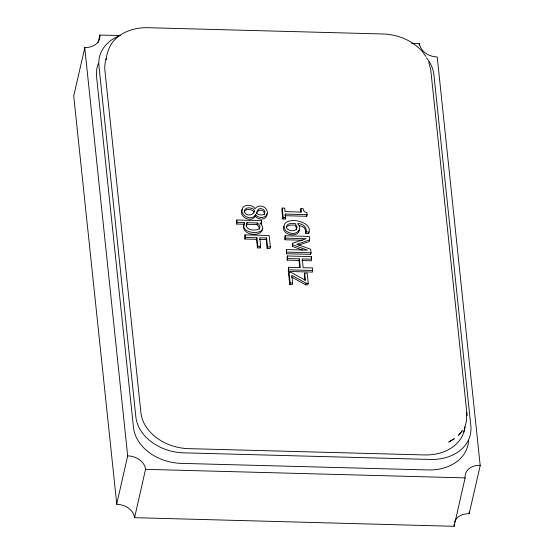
<?xml version="1.0" encoding="UTF-8"?>
<svg xmlns="http://www.w3.org/2000/svg" width="554" height="554" viewBox="0 0 554 554"><rect width="100%" height="100%" fill="white"/><g stroke="black" fill="none" stroke-linecap="round" stroke-linejoin="round"><path stroke-width="0.83" d="M296.57 229.903L296.071 226.856L294.901 225.159C291.979 225.069 288.025 224.599 286.162 227.362M259.452 229.245L259.224 227.417L257.014 224.585L246.724 224.308L246.101 225.907M262.444 229.1C260.962 238.227 240.194 234.584 243.982 224.792M299.292 229.889C299.382 235.028 292.512 235.547 288.828 234.238A7.804 5.969 12.8 0 1 284.978 231.925L283.606 229.765L283.641 226.198M264.369 214.841C265.089 212.445 262.949 210.153 260.553 210.222A3.511 2.687 12.8 0 0 257.845 211.164L256.585 213.131M299.118 225.485L302.235 226.434L304.423 227.936L305.891 231.025L305.503 233.518L308.606 233.601L308.765 232.638M308.606 233.601C315.018 219.107 276.91 214.973 285.345 230.305A7.804 5.969 12.8 0 0 289.195 232.618C295.192 235.983 303.848 229.224 297.581 223.601C303.024 223.241 308.294 228.137 305.503 233.518M105.939 59.749C107.178 52.242 109.63 44.659 115.232 39.23M411.657 43.302L419.433 43.6A16.641 12.728 12.8 0 0 437.217 56.979L480.173 465.291A16.641 12.728 12.8 0 0 465.118 477.797L454.121 526.3L134.567 517.671A16.641 12.728 12.8 0 0 116.783 504.285L73.724 95.974L84.831 47.561A16.648 12.735 12.8 0 0 99.886 35.054L120.606 35.525M98.169 42.478L99.879 34.971M116.672 504.285L127.676 455.866L84.72 47.561M134.574 517.755L145.564 469.252A16.641 12.728 12.8 0 0 127.787 455.873L127.676 455.866M261.308 223.096L261.481 224.702L261.592 220.672L236.752 220.014L236.634 224.038L244.238 224.245L244.612 222.625L237.008 222.417L236.634 224.038M246.724 224.308L247.098 222.687L257.381 222.964C267.88 232.299 241.489 232.694 247.098 222.687M256.537 239.349L257.437 247.86L260.297 247.936L260.664 246.315L259.771 237.804L266.592 237.991L266.225 239.612L267.16 248.49L270.02 248.566L270.387 246.946L269.182 235.526L244.993 234.882L244.889 239.037L256.537 239.349L256.911 237.728L245.256 237.417L244.889 239.037M242.396 209.26C237.389 217.507 254.051 224.19 255.595 214.46C259.127 220.464 270.594 216.884 266.557 209.654A7.05 5.388 12.8 0 0 263.96 207.037C261.114 205.354 256.918 205.714 255.11 208.65C252.589 205.125 247.036 204.087 243.552 206.753C236.953 213.768 251.558 222.708 255.595 214.46M266.889 213.567C267.748 220.083 258.116 220.741 255.325 216.081L255.692 214.46M257.014 224.585L257.381 222.964M261.225 222.292L261.592 220.672M257.437 247.86L257.804 246.239L256.911 237.728M267.16 248.49L267.527 246.869L266.592 237.991M300.912 208.595L301.272 212.05L285.061 211.621L284.694 208.159L282.221 208.096L281.854 209.717L282.838 219.017L285.303 219.079L285.67 217.459L285.317 214.079L307.124 214.661L306.909 212.674L304.132 211.559L303.121 208.657L300.912 208.595L300.76 212.293M282.838 219.017L283.205 217.397L282.221 208.096M285.317 214.079L284.95 215.7L306.75 216.282L307.124 214.661M298.786 245.083L309.326 241.502L309.693 239.882L309.326 236.426L285.137 235.775L285.019 239.764L302.526 240.235M285.019 239.764L285.137 235.775M285.386 238.144L306.23 238.705L292.567 243.254L292.727 244.792L307.435 250.145L286.591 249.584L286.487 253.746L310.683 254.39L311.05 252.769L310.676 249.245L296.722 244.286L309.693 239.882M286.487 253.746L286.591 249.584M301.868 260.539L311.355 260.796L311.459 256.641L287.263 255.99L287.159 260.145L299.008 260.463L299.375 258.843L287.533 258.524L287.159 260.145M292.567 243.254L292.36 246.412L302.422 250.076M292.36 246.412L292.727 244.792M299.375 258.843L300.296 267.617L288.454 267.305L288.35 271.46L312.546 272.104L312.643 267.949L303.156 267.693L302.235 258.919L311.722 259.175M288.35 271.46L288.454 267.305M304.652 273.129L305.406 280.296L291.245 272.464L288.987 272.402L288.62 274.022L289.728 284.534L292.277 284.604L292.644 282.983L291.84 275.324L306.05 283.205L308.232 283.26L307.172 273.191L304.652 273.129L304.284 274.742L304.873 280.324M289.728 284.534L290.095 282.914L288.987 272.402M311.085 258.261L311.459 256.641M308.232 283.26L307.858 284.881L305.683 284.825L306.05 283.205M419.046 45.179L419.426 43.51M454.495 522.235A16.641 12.728 12.8 0 1 469.169 513.71L480.276 465.298M463.843 432.058L466.454 420.832L466.793 412.398L430.79 70.109L428.72 61.986M244.023 212.23C245.374 208.082 251.71 209.052 254.092 211.78L253.642 212.854M244.612 222.625C237.825 235.658 272.526 235.769 259.944 223.033L261.848 223.082M115.467 38.995C123.951 30.816 136.007 27.471 147.565 27.7L383.375 34.002C397.869 34.521 412.418 40.421 422.162 51.363M283.205 217.397L285.67 217.459M305.87 231.897L308.973 231.981M259.397 239.425L266.225 239.612M257.804 246.239L260.664 246.315M267.527 246.869L270.387 246.946M286.854 252.125L311.05 252.769M288.717 269.84L312.913 270.484M290.095 282.914L292.644 282.983M145.57 469.342L465.125 477.887M291.473 276.945L305.683 284.825M422.321 51.564L425.95 56.473M469.099 511.993L469.28 513.71M454.121 526.3L454.114 526.21A16.641 12.728 12.8 0 1 454.107 524.195M306.611 214.959L306.75 216.282M310.531 252.977L310.683 254.39M299.008 260.463L299.762 267.644M285.123 217.39L285.303 219.079M287.263 255.99L287.533 258.524M260.117 246.232L260.297 247.936M244.993 234.882L245.256 237.417M236.752 220.014L237.008 222.417M466.793 412.398L466.967 415.479L466.946 415.112M468.393 442.577A44.68 34.175 12.8 0 1 428.027 469.958L181.206 463.366A44.68 34.182 12.8 0 1 133.472 427.432L96.548 76.459A44.687 34.182 12.8 0 1 98.356 63.613M468.58 440.278A44.68 34.175 12.8 0 1 468.476 441.815M119.754 35.615A44.687 34.182 12.8 0 0 98.944 65.94L135.862 416.913A44.68 34.182 12.8 0 0 183.596 452.84L430.416 459.439A44.68 34.175 12.8 0 0 470.838 425.867L433.921 74.894A44.68 34.182 12.8 0 0 426.511 57.768M464.903 426.795A44.68 34.175 12.8 0 1 424.454 454.945L188.651 448.643A44.68 34.182 12.8 0 1 140.917 412.716L104.907 70.427A44.687 34.182 12.8 0 1 106.437 58.295M244.39 210.61C244.439 216.759 254.286 216.226 254.459 210.16C252.077 207.431 245.741 206.462 244.39 210.61M296.965 226.988C297.221 232.403 287.173 231.634 286.349 226.995C286.695 222.888 292.277 223.421 295.275 223.546L296.965 226.988M264.867 211.87L264.029 214.225C261.627 215.755 258.296 214.876 256.343 212.971L258.212 209.544A3.511 2.687 12.8 0 1 260.92 208.602L263.649 209.557L264.867 211.87M462.23 430.735L458.601 435.243L462.23 430.735M454.148 438.761L448.858 442.023L454.148 438.761"/></g></svg>
